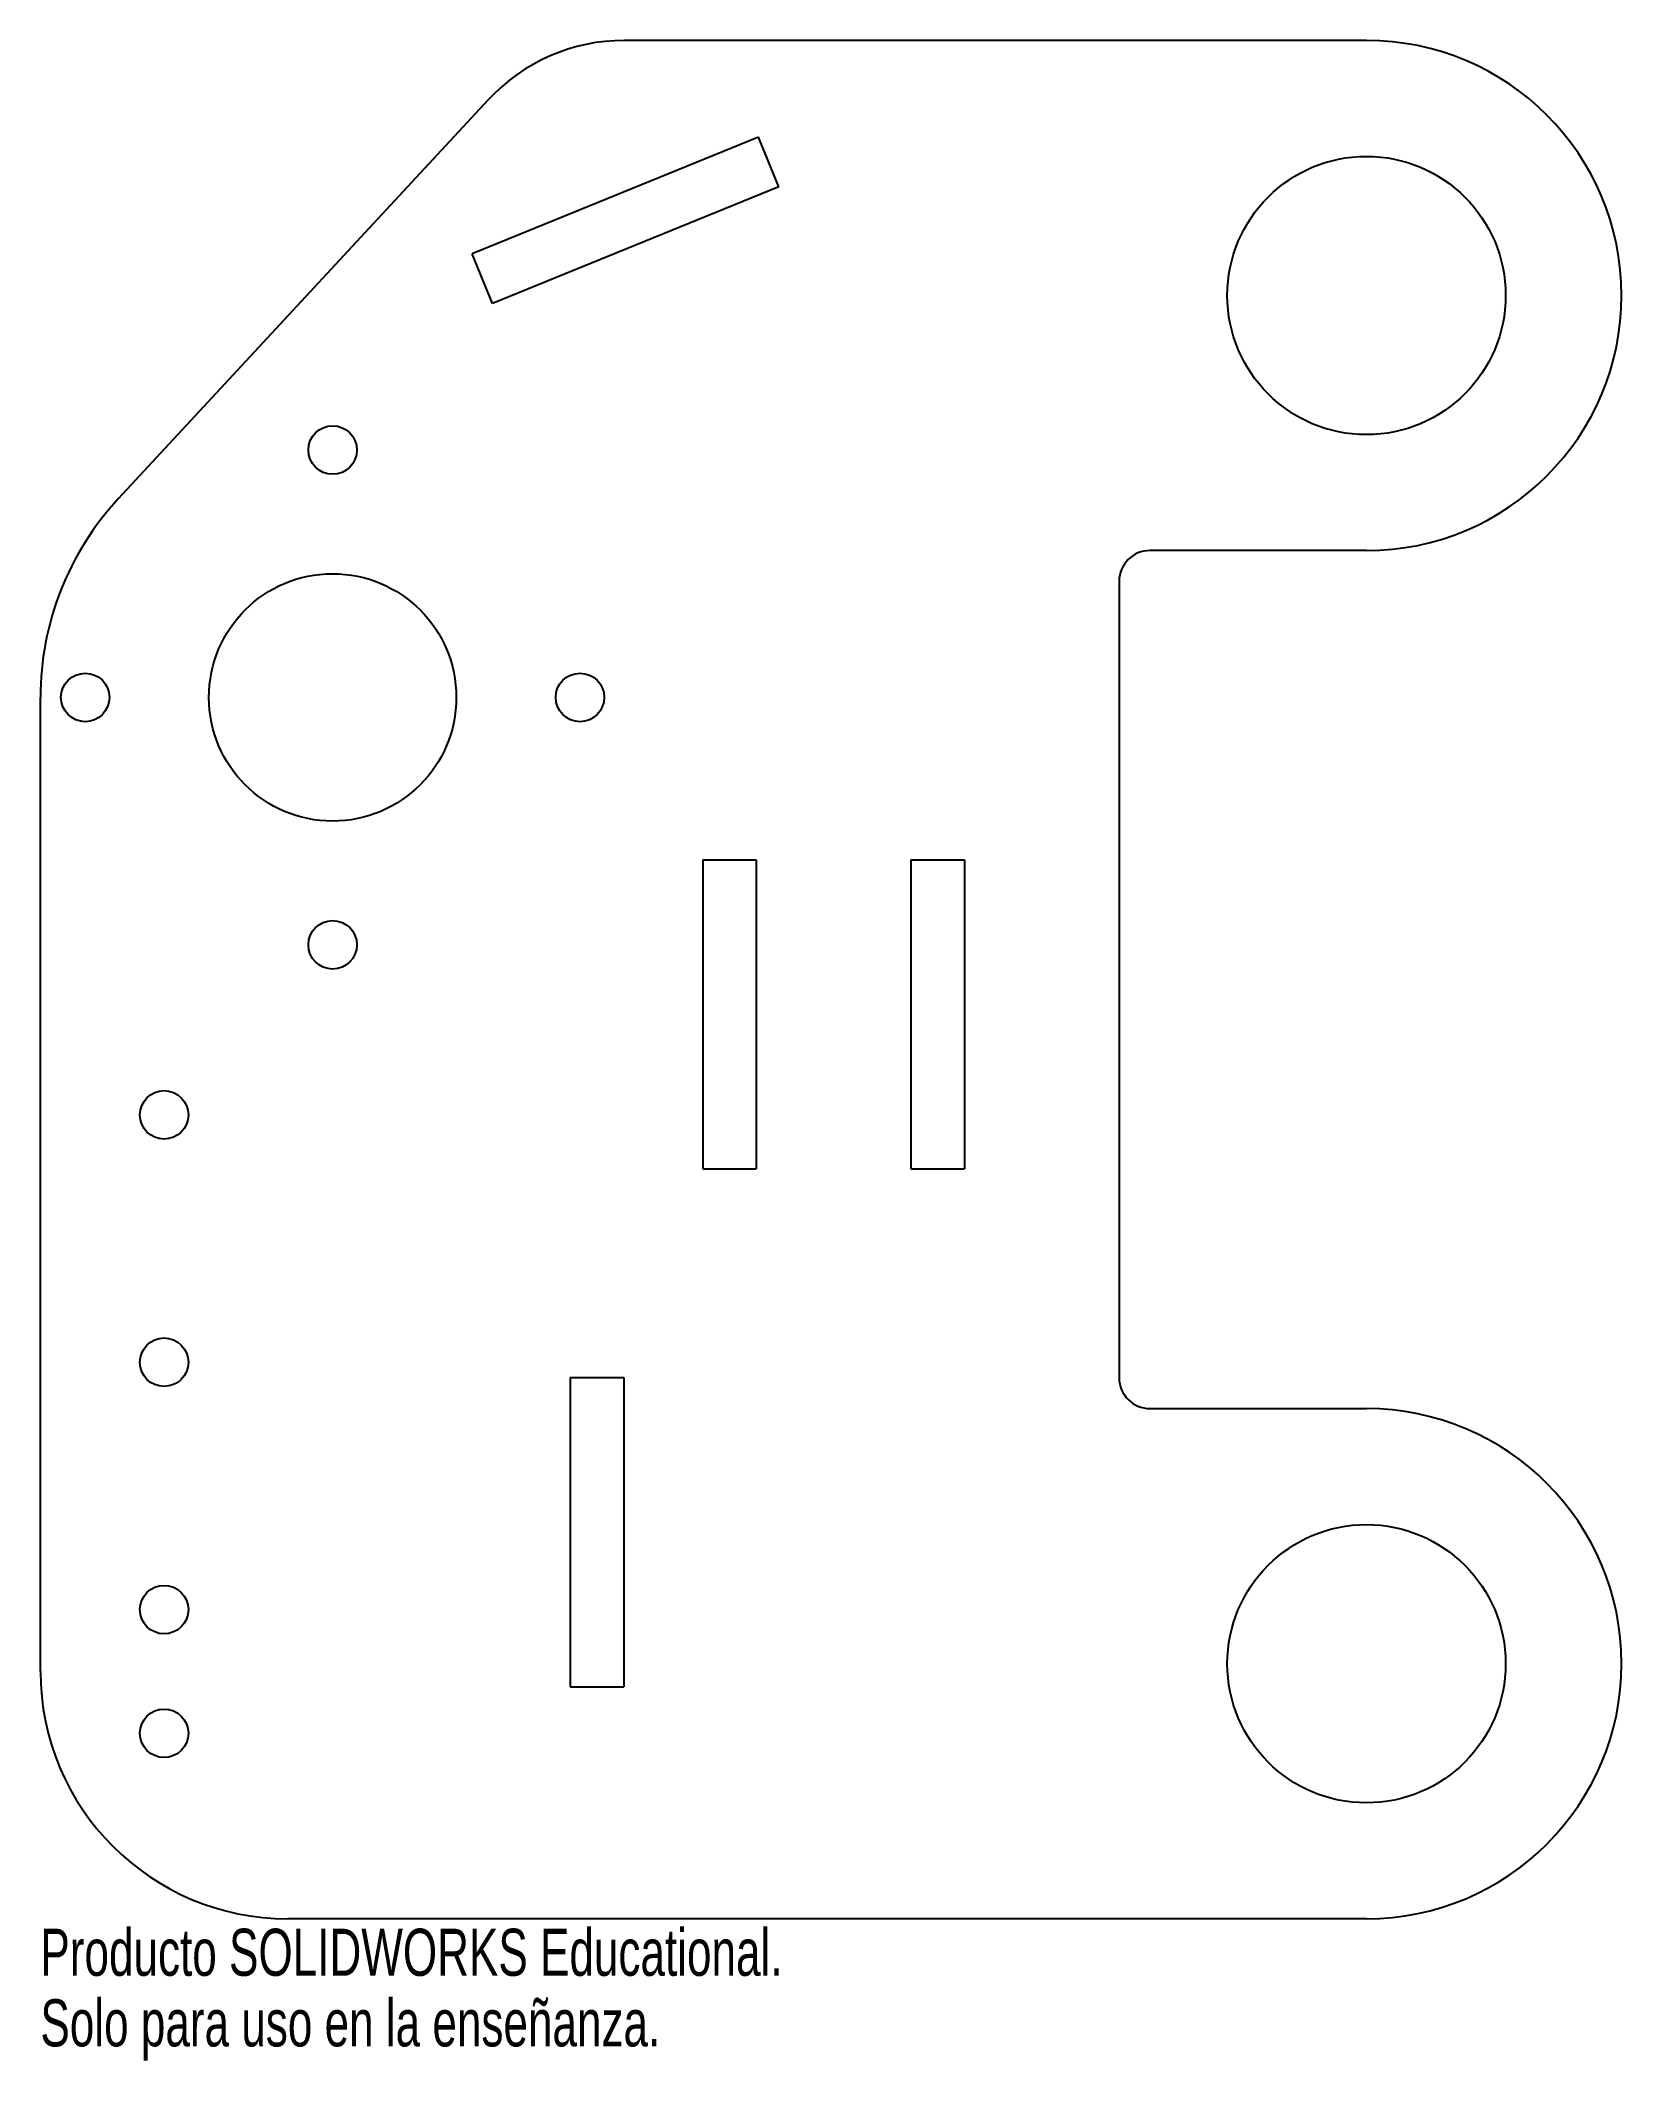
# Model space of a CAD drawing. Header units: inches. Extents: x -8.11 to -1.72, y -3.14 to 5.03.
import ezdxf

# ---------------------------------------------------------------- set-up
doc = ezdxf.new("R2010")
doc.units = ezdxf.units.IN
doc.header["$MEASUREMENT"] = 0
doc.styles.add('SLDTEXTSTYLE0', font='TXT', dxfattribs={"width": 0.7})

msp = doc.modelspace()

# ---------------------------------------------------------------- linework, layer by layer
at = {"color": 7, "linetype": 'Continuous', "lineweight": 25}
for p, q in [((-2.75, 5.0312), (-5.75, 5.0312)), ((-6.3, 4.7911), (-7.7954, 3.1779)), ((-5.2073, 4.6397), (-6.3649, 4.1681)), ((-5.1256, 4.4392), (-5.2073, 4.6397)), ((-5.1256, 4.4392), (-6.2832, 3.9675)), ((-6.2832, 3.9675), (-6.3649, 4.1681)), ((-2.75, 2.9688), (-3.625, 2.9688)), ((-3.75, 2.8438), (-3.75, -0.3752)), ((-8.1103, -1.5627), (-8.1103, 2.375)), ((-5.4331, 1.7188), (-5.4331, 0.4688)), ((-5.4331, 1.7188), (-5.2165, 1.7188)), ((-5.2165, 1.7188), (-5.2165, 0.4688)), ((-4.5915, 1.7188), (-4.5915, 0.4688)), ((-4.5915, 1.7188), (-4.375, 1.7188)), ((-4.375, 1.7188), (-4.375, 0.4688)), ((-5.4331, 0.4688), (-5.2165, 0.4688)), ((-4.5915, 0.4688), (-4.375, 0.4688)), ((-5.9686, -0.375), (-5.9686, -1.625)), ((-5.9686, -0.375), (-5.7521, -0.375)), ((-5.7521, -0.375), (-5.7521, -1.625)), ((-3.625, -0.5002), (-2.75, -0.5002)), ((-5.9686, -1.625), (-5.7521, -1.625)), ((-2.75, -2.5627), (-7.1103, -2.5627))]:
    msp.add_line(p, q, dxfattribs=at)
for centre, radius in [((-2.75, 4), 0.5625), ((-6.9292, 3.375), 0.098), ((-6.9292, 2.375), 0.5), ((-7.9292, 2.375), 0.098), ((-5.9292, 2.375), 0.098), ((-6.9292, 1.375), 0.098), ((-7.6103, 0.6873), 0.098), ((-7.6103, -0.3127), 0.098), ((-2.75, -1.5315), 0.5625), ((-7.6103, -1.3127), 0.098), ((-7.6103, -1.8127), 0.098)]:
    msp.add_circle(centre, radius, dxfattribs=at)
for centre, radius, start, end in [((-5.75, 4.2812), 0.75, 90, 137.16964), ((-2.75, 4), 1.0312, 270, 90), ((-6.9292, 2.375), 1.1811, 137.16964, 180), ((-3.625, 2.8438), 0.125, 90, 180), ((-3.625, -0.3752), 0.125, 180, 270), ((-2.75, -1.5315), 1.0312, 270, 90), ((-7.1103, -1.5627), 1, 180, 270)]:
    msp.add_arc(centre, radius, start, end, dxfattribs=at)

# ---------------------------------------------------------------- texts
at = {"color": 7, "linetype": 'Continuous', "char_height": 0.1903, "attachment_point": 1, "style": 'SLDTEXTSTYLE0'}
for s, insert in [('Producto SOLIDWORKS Educational.', (-8.1103, -2.6029)), ('Solo para uso en la enseñanza.', (-8.1103, -2.8883))]:
    msp.add_mtext(s, dxfattribs=dict(at, insert=insert))

doc.saveas('drawing.dxf')
